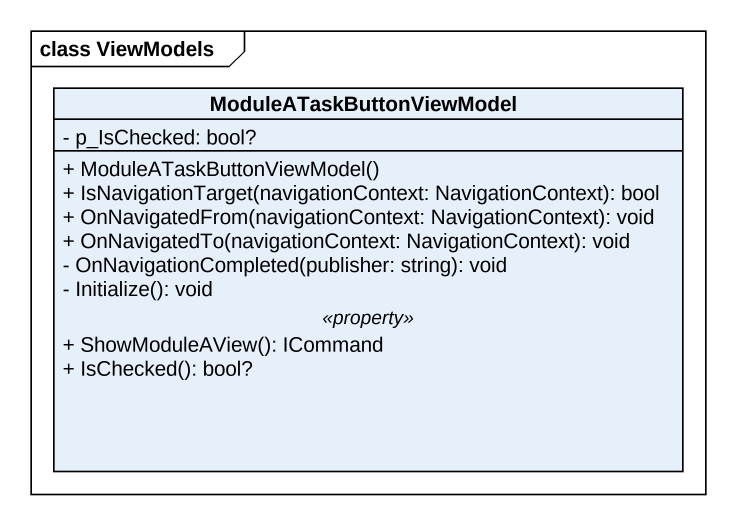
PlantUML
@startuml
mainframe class ViewModels
hide circle
hide empty members
skinparam classAttributeIconSize 0
class ModuleATaskButtonViewModel {
  - p_IsChecked: bool?
  --
  + ModuleATaskButtonViewModel()
  + IsNavigationTarget(navigationContext: NavigationContext): bool
  + OnNavigatedFrom(navigationContext: NavigationContext): void
  + OnNavigatedTo(navigationContext: NavigationContext): void
  - OnNavigationCompleted(publisher: string): void
  - Initialize(): void
  .. <<property>> ..
  + ShowModuleAView(): ICommand
  + IsChecked(): bool?
}
@enduml
